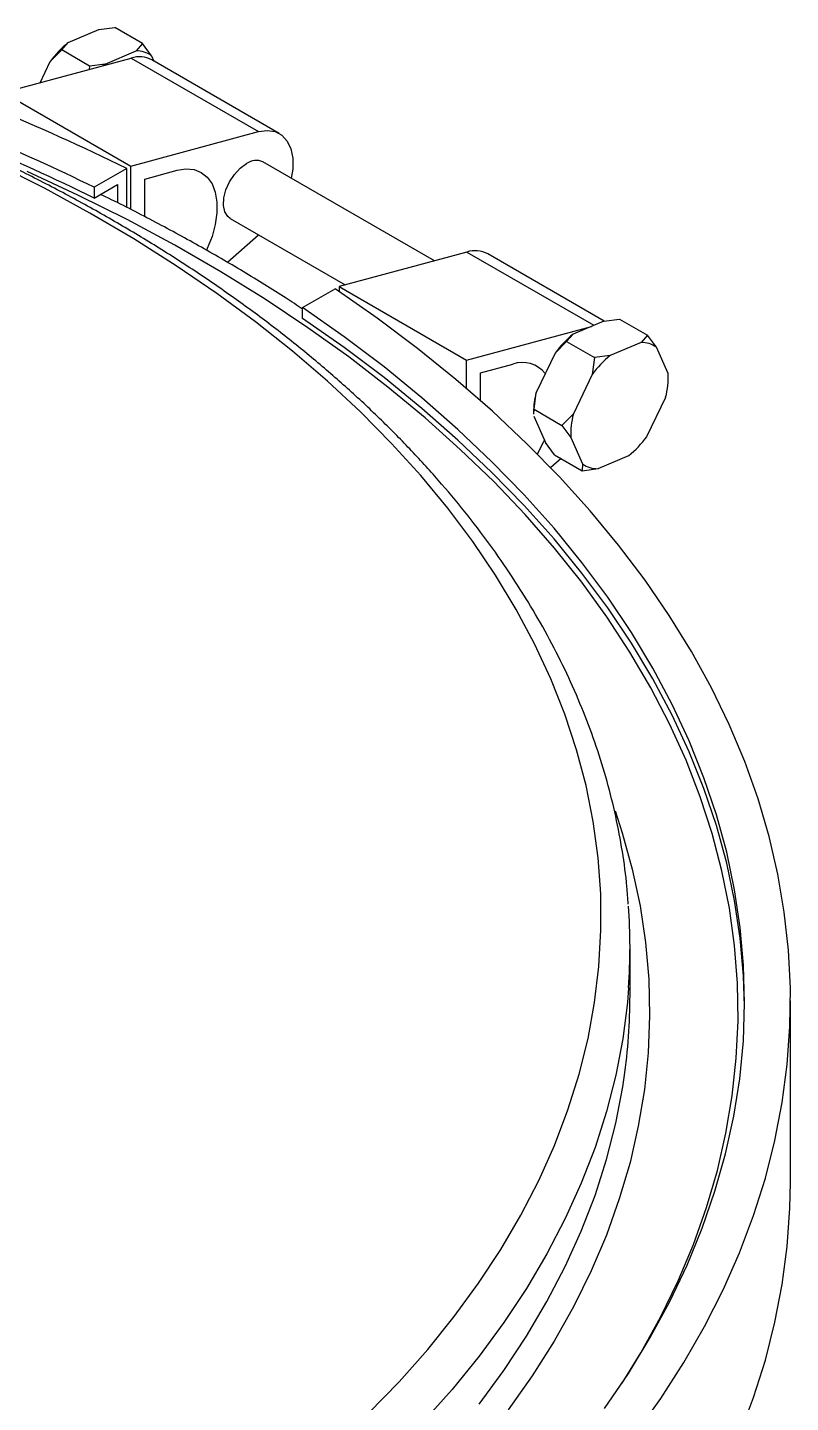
# Model space of a CAD drawing. Header units: millimetres. Extents: x 0 to 6631, y 0 to 4689.
# Drawn here: x 4673.9 to 4790.3, y 3781.3 to 3991.2 of the extents above; entities that cross this region are included whole.
import ezdxf

# ---------------------------------------------------------------- set-up
doc = ezdxf.new("R2010")
doc.units = ezdxf.units.MM
doc.header["$LTSCALE"] = 13
doc.layers.add('几何体', color=7, linetype='Continuous')

msp = doc.modelspace()

# ---------------------------------------------------------------- linework, layer by layer
at = {"layer": '几何体'}
for p, q in [((4680.07, 3988.89), (4684.77, 3990.88)), ((4684.77, 3990.88), (4687.18, 3991.19)), ((4691.42, 3988.74), (4687.18, 3991.19)), ((4677.33, 3986), (4679.08, 3987.76)), ((4679.08, 3987.76), (4680.07, 3988.89)), ((4683.33, 3985.31), (4679.08, 3987.76)), ((4685.73, 3985.62), (4690.43, 3987.62)), ((4691.42, 3988.74), (4690.43, 3987.62)), ((4692.78, 3986.89), (4691.42, 3988.74)), ((4670.18, 3981.26), (4689.68, 3986.52)), ((4675.78, 3982.77), (4677.33, 3986)), ((4683.33, 3985.31), (4683.26, 3984.79)), ((4685.73, 3985.62), (4683.33, 3985.31)), ((4685.73, 3985.62), (4685.43, 3985.37)), ((4689.68, 3986.52), (4709.12, 3975.3)), ((4692.78, 3986.89), (4693.15, 3986.07)), ((4712.3, 3975.02), (4692.86, 3986.24)), ((4670.18, 3981.26), (4689.63, 3970.03)), ((4689.63, 3970.03), (4709.12, 3975.3)), ((4735.97, 3955.58), (4709.8, 3970.69)), ((4689.01, 3969.67), (4684.04, 3966.81)), ((4689.01, 3963.71), (4689.01, 3969.67)), ((4689.63, 3963.4), (4689.63, 3970.03)), ((4691.75, 3968.07), (4696.69, 3969.4)), ((4684.04, 3965.17), (4687.59, 3967.22)), ((4684.04, 3966.81), (4684.04, 3965.17)), ((4687.59, 3967.22), (4687.59, 3964.43)), ((4691.75, 3962.32), (4691.75, 3968.07)), ((4704.8, 3962.02), (4722.34, 3951.9)), ((4709.12, 3959.51), (4704.4, 3955.33)), ((4740.94, 3956.93), (4721.45, 3951.66)), ((4740.94, 3956.93), (4760.32, 3945.74)), ((4761.88, 3946.39), (4744.12, 3956.65)), ((4721.45, 3951.66), (4740.89, 3940.44)), ((4721.45, 3951.66), (4721.45, 3950.88)), ((4715.86, 3948.44), (4720.83, 3951.3)), ((4715.86, 3946.8), (4715.86, 3948.44)), ((4740.89, 3940.44), (4759.95, 3945.58)), ((4761.85, 3946.39), (4757.15, 3944.39)), ((4761.85, 3946.39), (4764.25, 3946.7)), ((4764.25, 3946.7), (4768.5, 3944.25)), ((4754.41, 3941.5), (4756.16, 3943.27)), ((4756.16, 3943.27), (4757.15, 3944.39)), ((4756.16, 3943.27), (4760.4, 3940.82)), ((4767.51, 3943.12), (4762.81, 3941.13)), ((4768.5, 3944.25), (4767.51, 3943.12)), ((4769.86, 3942.39), (4768.5, 3944.25)), ((4754.41, 3941.5), (4751.52, 3935.5)), ((4762.81, 3941.13), (4760.4, 3940.82)), ((4771.67, 3938.38), (4769.86, 3942.39)), ((4740.89, 3936.08), (4740.89, 3940.44)), ((4743.01, 3938.47), (4747.96, 3939.81)), ((4760.4, 3940.82), (4760.06, 3938.24)), ((4743.01, 3934.23), (4743.01, 3938.47)), ((4760.06, 3938.24), (4757.18, 3932.23)), ((4771.65, 3938.07), (4771.67, 3938.38)), ((4771.68, 3937.8), (4771.68, 3938.02)), ((4751.18, 3932.92), (4751.52, 3935.5)), ((4768.39, 3928.75), (4771.28, 3934.76)), ((4751.14, 3932.19), (4751.18, 3932.92)), ((4751.18, 3932.92), (4755.42, 3930.47)), ((4751.11, 3932.45), (4751.11, 3932.23)), ((4751.13, 3931.88), (4752.94, 3927.86)), ((4757.18, 3932.23), (4755.42, 3930.47)), ((4755.42, 3930.47), (4756.79, 3928.61)), ((4756.79, 3928.61), (4758.6, 3924.6)), ((4754.3, 3926), (4752.94, 3927.86)), ((4755.31, 3925.42), (4753.72, 3924.02)), ((4754.3, 3926), (4758.54, 3923.55)), ((4758.6, 3924.6), (4758.54, 3923.55)), ((4760.95, 3923.87), (4765.65, 3925.86)), ((4758.54, 3923.55), (4760.95, 3923.87)), ((4765.83, 3843.49), (4765.83, 3850.79)), ((4790.33, 3814.91), (4790.33, 3842.67))]:
    msp.add_line(p, q, dxfattribs=at)
at = {"layer": '几何体', "flags": 128}
for points in [[(4709.12, 3975.3), (4710.45, 3975.48), (4711.66, 3975.3), (4712.69, 3974.76), (4713.5, 3973.87), (4714.05, 3972.68), (4714.34, 3971.24), (4714.34, 3969.59), (4714.13, 3968.19)], [(4704.8, 3962.02), (4704.42, 3962.33), (4703.97, 3963.06), (4703.78, 3964.04), (4703.84, 3965.19), (4704.16, 3966.42), (4704.72, 3967.65), (4705.47, 3968.78), (4706.35, 3969.74), (4707.3, 3970.44)], [(4725.91, 3779.7), (4730.58, 3784.52), (4734.95, 3789.44), (4738.99, 3794.45), (4742.72, 3799.54), (4746.11, 3804.71), (4749.18, 3809.94), (4751.91, 3815.24), (4754.31, 3820.59), (4756.36, 3825.99), (4758.06, 3831.43), (4759.42, 3836.9), (4760.43, 3842.4), (4761.09, 3847.91), (4761.4, 3853.44), (4761.36, 3858.97), (4760.96, 3864.49), (4760.21, 3870), (4759.12, 3875.49), (4757.67, 3880.95), (4755.88, 3886.38), (4753.74, 3891.77), (4751.26, 3897.11), (4748.45, 3902.39), (4745.3, 3907.61), (4741.82, 3912.76), (4738.01, 3917.83), (4733.88, 3922.82), (4729.44, 3927.72), (4724.69, 3932.52), (4719.64, 3937.21), (4714.3, 3941.8), (4708.66, 3946.27), (4702.75, 3950.61), (4696.56, 3954.83), (4690.1, 3958.92), (4683.4, 3962.86), (4676.44, 3966.66), (4669.25, 3970.31)], [(4764.62, 3784.31), (4767.46, 3788.92), (4770.48, 3794.38), (4773.16, 3799.9), (4775.51, 3805.48), (4777.51, 3811.09), (4779.17, 3816.75), (4780.48, 3822.44), (4781.44, 3828.15), (4782.05, 3833.87), (4782.32, 3839.6), (4782.23, 3845.34), (4781.79, 3851.07), (4781, 3856.79), (4779.87, 3862.49), (4778.38, 3868.16), (4776.55, 3873.8), (4774.38, 3879.39), (4771.86, 3884.94), (4769.01, 3890.44), (4765.82, 3895.87), (4762.3, 3901.23), (4758.46, 3906.52), (4754.3, 3911.73), (4749.82, 3916.85), (4745.03, 3921.88), (4739.93, 3926.8), (4734.54, 3931.62), (4728.86, 3936.32), (4722.89, 3940.91), (4716.65, 3945.37), (4710.13, 3949.71), (4703.36, 3953.9), (4696.34, 3957.96), (4689.07, 3961.87), (4681.56, 3965.63), (4673.83, 3969.23)], [(4696.69, 3969.4), (4698.04, 3969.62), (4699.28, 3969.51), (4700.38, 3969.08), (4701.31, 3968.35), (4702.03, 3967.33), (4702.52, 3966.05), (4702.77, 3964.56), (4702.77, 3962.91), (4702.52, 3961.13), (4702.03, 3959.29), (4701.31, 3957.44), (4701.21, 3957.22)], [(4766.74, 3776.59), (4770.56, 3781.97), (4774.06, 3787.43), (4777.22, 3792.95), (4780.05, 3798.54), (4782.54, 3804.18), (4784.69, 3809.86), (4786.5, 3815.58), (4787.96, 3821.34), (4789.07, 3827.12), (4789.84, 3832.93), (4790.25, 3838.74), (4790.31, 3844.56), (4790.02, 3850.37), (4789.38, 3856.18), (4788.39, 3861.97), (4787.05, 3867.74), (4785.37, 3873.47), (4783.34, 3879.17), (4780.97, 3884.83), (4778.26, 3890.43), (4775.21, 3895.98), (4771.83, 3901.46), (4768.12, 3906.87), (4764.09, 3912.2), (4759.73, 3917.45), (4755.07, 3922.61), (4750.09, 3927.67), (4744.82, 3932.62), (4739.25, 3937.47), (4733.39, 3942.2), (4727.24, 3946.82), (4720.83, 3951.3), (4720.83, 3951.3)], [(4761.94, 3780.42), (4765.59, 3785.79), (4768.91, 3791.24), (4771.9, 3796.75), (4774.54, 3802.31), (4776.85, 3807.93), (4778.8, 3813.59), (4780.41, 3819.29), (4781.67, 3825.02), (4782.58, 3830.76), (4783.13, 3836.53), (4783.33, 3842.3), (4783.17, 3848.07), (4782.67, 3853.84), (4781.8, 3859.59), (4780.59, 3865.32), (4779.03, 3871.02), (4777.12, 3876.68), (4774.86, 3882.31), (4772.26, 3887.88), (4769.32, 3893.4), (4766.04, 3898.85), (4762.43, 3904.23), (4758.49, 3909.54), (4754.23, 3914.76), (4749.65, 3919.89), (4744.76, 3924.93), (4739.56, 3929.86), (4734.07, 3934.68), (4728.28, 3939.39), (4722.21, 3943.98), (4715.86, 3948.44), (4715.86, 3948.44)], [(4783.33, 3841.85), (4783.17, 3846.44), (4782.67, 3852.2), (4781.8, 3857.95), (4780.59, 3863.68), (4779.03, 3869.39), (4777.12, 3875.05), (4774.86, 3880.67), (4772.26, 3886.25), (4769.32, 3891.77), (4766.04, 3897.22), (4762.43, 3902.6), (4758.49, 3907.91), (4754.23, 3913.13), (4749.65, 3918.26), (4744.76, 3923.3), (4739.56, 3928.23), (4734.07, 3933.05), (4728.28, 3937.76), (4722.21, 3942.35), (4715.86, 3946.8)], [(4752.76, 3928.27), (4752.57, 3927.85), (4751.68, 3926.1)], [(4763.54, 3871.63), (4764.64, 3868.29), (4766.18, 3862.74), (4767.37, 3857.16), (4768.21, 3851.57), (4768.69, 3845.95), (4768.83, 3840.34), (4768.61, 3834.72), (4768.03, 3829.11), (4767.1, 3823.52), (4765.83, 3817.95), (4764.2, 3812.41), (4762.23, 3806.9), (4759.91, 3801.45), (4757.24, 3796.04), (4754.25, 3790.7), (4750.91, 3785.42), (4747.25, 3780.21)], [(4765.62, 3844.65), (4765.43, 3842.41), (4764.72, 3836.84), (4763.67, 3831.28), (4762.26, 3825.75), (4760.5, 3820.26), (4758.39, 3814.8), (4755.95, 3809.4), (4753.16, 3804.05), (4750.03, 3798.76), (4746.57, 3793.54), (4742.79, 3788.4), (4738.68, 3783.34), (4734.25, 3778.37), (4729.51, 3773.49), (4724.47, 3768.72), (4719.13, 3764.06), (4713.5, 3759.52), (4707.58, 3755.1), (4701.39, 3750.8), (4694.93, 3746.64), (4688.21, 3742.61)], [(4742.79, 3781.09), (4746.57, 3786.24), (4750.03, 3791.46), (4753.16, 3796.75), (4755.95, 3802.1), (4758.39, 3807.5), (4760.5, 3812.96), (4762.26, 3818.45), (4763.67, 3823.98), (4764.72, 3829.54), (4764.94, 3830.93)], [(4782.54, 3776.41), (4784.69, 3782.1), (4786.5, 3787.82), (4787.96, 3793.58), (4789.07, 3799.36), (4789.84, 3805.16), (4790.25, 3810.98), (4790.33, 3814.91)]]:
    msp.add_lwpolyline(points, dxfattribs=at)
at = {"layer": '几何体'}
for centre, radius, start, end in [((4689.88, 3976.84), 15.53, 129.1501, 143.8828), ((4690.55, 3983.85), 3.77, 53.6993, 91.8067), ((4690.94, 3982.66), 4.06, 61.8156, 108.1249), ((4545.29, 3678.04), 325.12, 63.7662, 67.7359), ((4544.46, 3682.5), 316.72, 63.8503, 67.3459), ((4544.23, 3680.38), 317.26, 63.8523, 67.5223), ((4708.77, 3968.42), 2.49, 65.381, 125.9294), ((4742.21, 3953.07), 4.06, 61.8156, 108.1249), ((4766.95, 3932.35), 15.53, 129.1501, 143.8828), ((4767.62, 3939.35), 3.77, 53.6993, 91.8067), ((4772.61, 3929.09), 15.53, 129.1501, 143.8828), ((4749.43, 3935.69), 4.38, 37.6466, 109.708), ((4759.8, 3937.82), 11.87, 345.038, 2.6715), ((4763.6, 3932.33), 12.49, 165.3221, 179.4308), ((4768.65, 3929.16), 11.87, 165.038, 182.6715), ((4755.84, 3937.9), 15.53, 309.1501, 323.8828), ((4760.83, 3927.63), 3.77, 233.6993, 271.8067), ((4677.43, 3850.79), 88.4, 356.0181, 4.1026), ((4677.01, 3843.5), 88.82, 351.8647, 359.9905)]:
    msp.add_arc(centre, radius, start, end, dxfattribs=at)
for points, knots in [([(4765.55, 3857.4), (4765.5, 3858.29), (4765.33, 3860.97), (4764.7, 3865.45), (4763.7, 3870.81), (4762.37, 3876.15), (4760.73, 3881.46), (4758.78, 3886.74), (4756.52, 3891.97), (4753.95, 3897.15), (4751.08, 3902.28), (4747.9, 3907.35), (4744.43, 3912.36), (4740.66, 3917.28), (4736.6, 3922.13), (4732.26, 3926.89), (4727.64, 3931.56), (4722.74, 3936.13), (4717.58, 3940.59), (4712.16, 3944.95), (4706.48, 3949.18), (4700.56, 3953.3), (4694.4, 3957.29), (4688, 3961.15), (4681.39, 3964.88), (4674.55, 3968.46), (4669.12, 3971.16), (4665.9, 3972.62), (4665.1, 3972.98)], [0, 0, 0, 0, 0.019585, 0.059252, 0.098946, 0.138684, 0.178479, 0.218344, 0.258287, 0.298311, 0.338418, 0.378606, 0.418871, 0.459205, 0.499602, 0.540054, 0.580551, 0.621086, 0.661651, 0.702239, 0.742843, 0.783459, 0.824082, 0.864709, 0.905334, 0.945957, 0.986574, 1, 1, 1, 1]), ([(4715.86, 3948.2), (4715.02, 3948.77), (4712.09, 3950.73), (4706.8, 3953.97), (4700.03, 3957.92), (4693.01, 3961.7), (4687.99, 3964.31), (4685.25, 3965.6), (4684.99, 3965.72)], [0, 0, 0, 0, 0.0886392, 0.3106552, 0.5326738, 0.7546813, 0.9766689, 1, 1, 1, 1])]:
    msp.add_open_spline(points, degree=3, knots=knots, dxfattribs=at)

doc.saveas('drawing.dxf')
